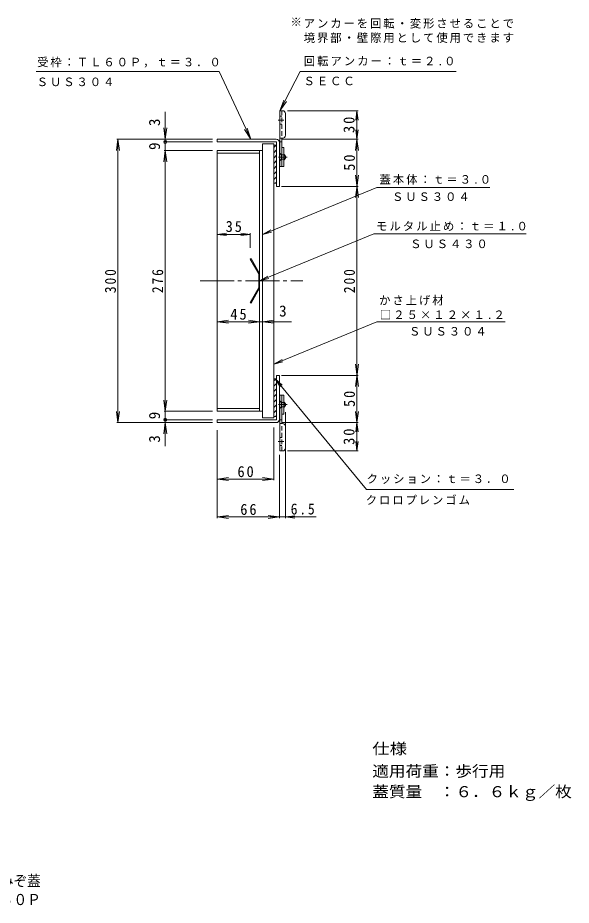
# Model space of a CAD drawing. Units: millimetres at full size, sheet at 1:4. Extents: x -686 to 713, y -547 to 392.
# Drawn here: x 127 to 713, y -547 to 392 of the extents above; entities that cross this region are included whole.
import ezdxf
from ezdxf.enums import TextEntityAlignment as Align

# ---------------------------------------------------------------- set-up
doc = ezdxf.new("R2010")
doc.units = ezdxf.units.MM
doc.header["$LTSCALE"] = 4
doc.header["$PDMODE"] = 32
doc.header["$PDSIZE"] = 3.2
doc.linetypes.add('CHAIN2', pattern=[12, 9, -1, 1, -1])
doc.linetypes.add('DASHED1', pattern=[1.8, 1.2, -0.6])
for name, color, linetype, lineweight in [('0-0_通り芯', 7, 'CHAIN2', 9), ('0-1_躯体', 2, 'Continuous', 9), ('0-2_仕上', 3, 'Continuous', 9), ('0-3_建具', 4, 'Continuous', 9), ('0-4_その他', 7, 'Continuous', 9), ('0-5_寸法', 7, 'Continuous', 9), ('0-6_ハッチ', 6, 'Continuous', 9), ('0-E', 7, 'Continuous', 9), ('0-F', 7, 'Continuous', 9)]:
    doc.layers.add(name, color=color, linetype=linetype, lineweight=lineweight)
doc.layers.add('F-5_F-5ﾚｲﾔ', color=2, linetype='Continuous')
doc.styles.add('ＭＳ ゴシック', font='')
doc.styles.get('ＭＳ ゴシック').set_extended_font_data('MS Gothic')

msp = doc.modelspace()

# ---------------------------------------------------------------- linework, layer by layer
at = {"layer": '0-0_通り芯'}
msp.add_line((320.518, 113.459), (429.128, 113.459), dxfattribs=at)
at = {"layer": '0-1_躯体'}
for p, q in [((405.076, 293.459), (405.076, 234.459)), ((407.876, 293.459), (405.076, 293.459)), ((410.876, 267.459), (410.876, 290.459)), ((407.876, 264.459), (405.076, 264.459)), ((407.076, 264.464), (407.076, 234.459)), ((404.576, 254.459), (405.076, 254.459)), ((404.576, 254.459), (404.576, 234.459)), ((407.076, 260.459), (405.076, 260.459)), ((405.076, 251.21), (405.076, 254.459)), ((407.076, 254.459), (409.076, 254.459)), ((407.076, 253.209), (407.076, 254.459)), ((409.076, 254.459), (409.076, 234.459)), ((404.876, 240.459), (404.876, 244.459)), ((405.076, 251.21), (405.076, 237.71)), ((409.576, 247.209), (409.076, 247.209)), ((411.076, 245.459), (409.576, 247.209)), ((409.576, 241.709), (409.576, 247.209)), ((411.076, 243.459), (411.076, 245.459)), ((405.076, 240.459), (404.876, 240.459)), ((405.076, 237.71), (405.076, 234.459)), ((407.076, 235.709), (407.076, 234.459)), ((409.576, 241.709), (409.076, 241.709)), ((409.576, 241.709), (411.076, 243.459)), ((404.576, 234.459), (409.076, 234.459)), ((405.076, 234.459), (407.076, 234.459)), ((404.576, -27.541), (404.576, -7.541)), ((404.576, -7.541), (409.076, -7.541)), ((405.076, -10.791), (405.076, -7.541)), ((405.076, -66.541), (405.076, -7.541)), ((405.076, -7.541), (407.076, -7.541)), ((407.076, -8.791), (407.076, -7.541)), ((407.076, -37.546), (407.076, -7.541)), ((409.076, -27.541), (409.076, -7.541)), ((404.876, -13.541), (404.876, -17.541)), ((405.076, -13.541), (404.876, -13.541)), ((404.876, -21.54), (404.876, -17.541)), ((405.076, -24.291), (405.076, -10.791)), ((409.576, -14.791), (409.076, -14.791)), ((409.576, -14.791), (409.576, -20.291)), ((404.576, -27.541), (405.076, -27.541)), ((405.076, -21.54), (404.876, -21.54)), ((405.076, -24.291), (405.076, -27.541)), ((407.076, -26.291), (407.076, -27.541)), ((407.076, -27.541), (409.076, -27.541)), ((407.076, -33.541), (405.076, -33.541)), ((407.876, -37.541), (405.076, -37.541)), ((410.876, -40.541), (410.876, -63.541)), ((407.876, -66.541), (405.076, -66.541))]:
    msp.add_line(p, q, dxfattribs=at)
at = {"layer": '0-1_躯体', "linetype": 'DASHED1'}
for p, q in [((407.076, 293.454), (407.076, 264.464)), ((407.076, 287.709), (405.076, 287.709)), ((407.076, 279.209), (405.076, 279.209)), ((406.876, 246.709), (405.076, 248.459)), ((406.876, 246.709), (407.076, 246.709)), ((406.876, 246.709), (406.876, 242.209)), ((409.076, 246.709), (407.076, 246.709)), ((406.876, 242.209), (405.076, 240.46)), ((406.876, 242.209), (407.076, 242.209)), ((409.076, 242.209), (407.076, 242.209)), ((406.876, -15.291), (405.076, -13.541)), ((409.076, -15.291), (407.076, -15.291)), ((406.876, -19.791), (405.076, -21.541)), ((406.876, -19.791), (407.076, -19.791)), ((409.076, -19.791), (407.076, -19.791)), ((407.076, -66.536), (407.076, -37.546)), ((407.076, -52.291), (405.076, -52.291)), ((407.076, -60.791), (405.076, -60.791))]:
    msp.add_line(p, q, dxfattribs=at)
at = {"layer": '0-1_躯体', "linetype": 'CHAIN2'}
for p, q in [((409.076, 283.459), (403.076, 283.459)), ((412.624, 244.459), (403.54, 244.459)), ((412.624, -17.541), (403.54, -17.541)), ((409.076, -56.541), (403.076, -56.541))]:
    msp.add_line(p, q, dxfattribs=at)
at = {"layer": '0-1_躯体'}
for points in [[(405.076, 248.459), (404.876, 248.459), (404.876, 244.459)], [(409.576, -14.791), (411.076, -16.541), (411.076, -18.54), (409.576, -20.291), (409.076, -20.291)]]:
    msp.add_lwpolyline(points, dxfattribs=at)
at = {"layer": '0-1_躯体', "linetype": 'DASHED1'}
msp.add_lwpolyline([(406.876, -19.791), (406.876, -15.291), (407.076, -15.291)], dxfattribs=at)
at = {"layer": '0-1_躯体'}
for centre, start, end in [((407.876, 290.459), 0, 90), ((407.876, 267.459), 270, 0), ((407.876, -40.541), 0, 90), ((407.876, -63.541), 270, 0)]:
    msp.add_arc(centre, 3, start, end, dxfattribs=at)
at = {"layer": '0-2_仕上'}
for p, q in [((386.576, 258.459), (386.576, -31.541)), ((386.576, 258.459), (398.576, 258.459)), ((398.576, 258.459), (398.576, -31.541)), ((338.576, 251.459), (386.576, 251.459)), ((338.576, -24.541), (338.576, 251.459)), ((338.576, 248.459), (383.576, 248.459)), ((383.576, -24.541), (383.576, 251.459)), ((338.576, -21.541), (383.576, -21.541)), ((338.576, -24.541), (386.576, -24.541)), ((386.576, -31.541), (398.576, -31.541))]:
    msp.add_line(p, q, dxfattribs=at)
at = {"layer": '0-3_建具'}
for p, q in [((338.576, 260.459), (338.576, 263.459)), ((401.076, 263.459), (338.576, 263.459)), ((401.076, 260.459), (338.576, 260.459)), ((401.576, 213.459), (401.576, 259.959)), ((404.576, 259.969), (404.576, 213.459)), ((401.576, 213.459), (404.576, 213.459)), ((373.576, 136.548), (374.442, 137.048)), ((382.576, 105.959), (373.576, 90.371)), ((383.576, 105.691), (374.442, 89.871)), ((373.576, 90.371), (374.442, 89.871)), ((401.576, 13.459), (404.576, 13.459)), ((401.576, 13.459), (401.576, -33.041)), ((404.576, -33.041), (404.576, 13.459)), ((338.576, -33.541), (338.576, -36.541)), ((401.076, -33.541), (338.576, -33.541)), ((401.076, -36.541), (338.576, -36.541))]:
    msp.add_line(p, q, dxfattribs=at)
for points in [[(382.576, 105.959), (382.576, 120.959), (373.576, 136.548)], [(383.576, 105.691), (383.576, 121.227), (374.442, 137.048)]]:
    msp.add_lwpolyline(points, dxfattribs=at)
for centre, radius, start, end in [((401.076, 259.959), 3.5, 0, 90), ((401.076, 259.959), 0.5, 0, 90), ((401.076, -33.041), 0.5, 270, 0), ((401.076, -33.041), 3.5, 270, 0)]:
    msp.add_arc(centre, radius, start, end, dxfattribs=at)
at = {"layer": '0-4_その他'}
for p, q in [((283.576, -61.407), (283.576, 292.286)), ((487.776, 293.459), (413.076, 293.459)), ((486.576, 293.459), (485.271, 283.545)), ((486.576, 263.459), (486.576, 293.459)), ((486.576, 293.459), (487.881, 283.545)), ((283.576, 263.459), (282.01, 275.357)), ((283.576, 263.459), (285.143, 275.357)), ((486.576, 263.459), (485.271, 273.374)), ((486.576, 263.459), (487.881, 273.374)), ((233.576, 263.459), (232.01, 251.562)), ((333.576, 263.459), (232.376, 263.459)), ((233.576, 263.459), (235.143, 251.562)), ((233.576, -36.541), (233.576, 263.459)), ((406.576, 263.459), (487.776, 263.459)), ((486.576, 263.459), (485.01, 251.562)), ((486.576, 213.459), (486.576, 263.459)), ((486.576, 263.459), (488.142, 251.562)), ((333.576, 260.459), (282.376, 260.459)), ((283.576, 251.459), (282.01, 239.562)), ((333.576, 251.459), (282.376, 251.459)), ((283.576, 251.459), (285.143, 239.562)), ((488.142, 225.357), (485.01, 201.562)), ((485.01, 225.357), (488.142, 201.562)), ((406.576, 213.459), (487.776, 213.459)), ((338.576, 162.64), (348.491, 163.945)), ((338.576, 162.64), (373.576, 162.64)), ((338.576, 162.64), (348.491, 161.334)), ((373.576, 162.64), (363.662, 163.945)), ((373.576, 162.64), (363.662, 161.334)), ((373.576, 163.84), (373.576, 148.548)), ((338.576, 70.223), (350.473, 71.79)), ((338.576, 70.223), (338.576, 69.023)), ((338.576, 70.223), (350.473, 68.657)), ((338.576, 70.223), (417.447, 70.223)), ((383.576, 70.223), (371.679, 71.79)), ((383.576, 70.223), (371.679, 68.657)), ((386.576, 70.223), (398.474, 71.79)), ((386.576, 70.223), (398.474, 68.657)), ((488.142, 25.357), (485.01, 1.562)), ((485.01, 25.357), (488.142, 1.562)), ((406.576, 13.459), (487.776, 13.459)), ((283.576, -24.541), (282.01, -12.643)), ((283.576, -24.541), (285.143, -12.643)), ((233.576, -36.541), (232.01, -24.643)), ((233.576, -36.541), (235.143, -24.643)), ((333.576, -24.541), (282.376, -24.541)), ((411.076, -137.541), (411.076, -25.541)), ((486.576, -36.541), (485.01, -24.643)), ((486.576, -36.541), (488.142, -24.643)), ((333.576, -36.541), (232.376, -36.541)), ((283.576, -36.541), (282.01, -48.438)), ((333.576, -33.541), (282.376, -33.541)), ((283.576, -36.541), (285.143, -48.438)), ((406.576, -36.541), (487.776, -36.541)), ((486.576, -36.541), (485.271, -46.455)), ((486.576, -66.541), (486.576, -36.541)), ((486.576, -36.541), (487.881, -46.455)), ((338.576, -44.541), (338.576, -137.541)), ((398.576, -41.541), (398.576, -97.541)), ((486.576, -66.541), (485.271, -56.626)), ((486.576, -66.541), (487.881, -56.626)), ((404.576, -70.577), (404.576, -137.541)), ((487.776, -66.541), (413.076, -66.541)), ((338.576, -96.341), (350.473, -94.774)), ((338.576, -96.341), (350.473, -97.907)), ((338.576, -96.341), (398.576, -96.341)), ((398.576, -96.341), (386.679, -94.774)), ((398.576, -96.341), (386.679, -97.907)), ((338.576, -136.341), (350.473, -134.775)), ((338.576, -136.341), (350.473, -137.907)), ((338.576, -136.341), (404.576, -136.341)), ((404.576, -136.341), (392.679, -134.775)), ((404.576, -136.341), (392.679, -137.907)), ((404.576, -136.341), (394.662, -135.036)), ((404.576, -136.341), (394.662, -137.646)), ((404.576, -136.341), (411.076, -136.341)), ((411.076, -136.341), (420.99, -135.036)), ((411.076, -136.341), (420.99, -137.646)), ((411.076, -136.341), (443.534, -136.341))]:
    msp.add_line(p, q, dxfattribs=at)
msp.add_lwpolyline([(486.576, -36.541), (486.576, 13.459), (486.576, 213.459)], dxfattribs=at)
for p in [(283.576, 260.459), (283.576, -33.541)]:
    msp.add_point(p, dxfattribs=at)
at = {"layer": '0-5_寸法'}
for p, q in [((340.671, 335.139), (374.111, 263.459)), ((374.111, 263.459), (367.661, 273.579)), ((374.111, 263.459), (370.5, 274.903)), ((507.538, 212.206), (386.576, 162.398)), ((507.538, 212.206), (627.293, 212.206)), ((504.538, 163.267), (383.576, 113.459)), ((386.576, 162.398), (395.247, 167.38)), ((386.576, 162.398), (396.241, 164.966)), ((504.538, 163.267), (665.569, 163.267)), ((383.576, 113.459), (392.247, 118.441)), ((383.576, 113.459), (393.241, 116.027)), ((507.538, 70.004), (398.576, 25.137)), ((507.538, 70.004), (643.488, 70.004)), ((398.576, 25.137), (407.247, 30.119)), ((398.576, 25.137), (408.241, 27.705))]:
    msp.add_line(p, q, dxfattribs=at)
at = {"layer": '0-6_ハッチ'}
for p, q in [((398.576, 254.644), (400.891, 256.959)), ((398.576, 256.959), (398.576, 216.959)), ((401.576, 256.959), (398.576, 256.959)), ((401.576, 216.959), (401.576, 256.959)), ((398.576, 248.987), (401.576, 251.987)), ((398.576, 243.33), (401.576, 246.33)), ((398.576, 237.673), (401.576, 240.673)), ((398.576, 232.017), (401.576, 235.017)), ((398.576, 226.36), (401.576, 229.36)), ((398.576, 220.703), (401.576, 223.703)), ((398.576, 216.959), (401.576, 216.959)), ((400.489, 216.959), (401.576, 218.046)), ((398.576, 7.644), (400.891, 9.959)), ((398.576, 1.987), (401.576, 4.987)), ((398.576, -3.67), (401.576, -0.67)), ((398.576, -9.327), (401.576, -6.327)), ((398.576, -14.983), (401.576, -11.983)), ((398.576, -20.64), (401.576, -17.64)), ((398.576, -26.297), (401.576, -23.297)), ((398.576, -30.041), (401.576, -30.041)), ((400.489, -30.041), (401.576, -28.954))]:
    msp.add_line(p, q, dxfattribs=at)
msp.add_lwpolyline([(401.576, -30.041), (401.576, 9.959), (398.576, 9.959), (398.576, -30.041)], dxfattribs=at)
at = {"layer": '0-E'}
for p, q in [((146.992, 335.139), (340.671, 335.139)), ((426.433, 335.139), (405.076, 293.459)), ((426.433, 335.139), (591.687, 335.139)), ((400.076, 9.959), (496.596, -107.237)), ((400.076, 9.959), (405.371, 1.476)), ((400.076, 9.959), (407.386, 3.136)), ((496.596, -107.237), (652.659, -107.237))]:
    msp.add_line(p, q, dxfattribs=at)
at = {"layer": '0-F'}
for q in [(409.108, 304.762), (411.895, 303.333)]:
    msp.add_line((405.076, 293.459), q, dxfattribs=at)

# ---------------------------------------------------------------- texts
at = {"layer": '0-4_その他', "color": 2, "style": 'ＭＳ ゴシック'}
for s, p in [('3', (281.576, 277.243)), ('9', (281.576, 251.959)), ('9', (281.576, -33.041)), ('3', (281.576, -57.802))]:
    msp.add_text(s, height=11.73, rotation=90, dxfattribs=at).set_placement(p, align=Align.BOTTOM_LEFT)
msp.add_text('3', height=11.73, dxfattribs=at).set_placement((404.139, 72.223), align=Align.BOTTOM_LEFT)
for s, width, p in [('仕様', 1.15, (502.827, -390.958)), ('適用荷重：歩行用', 1.1, (502.827, -414.725)), ('蓋質量\u3000：６．６ｋｇ／枚', 1.1, (502.827, -436.431))]:
    msp.add_text(s, height=11.73, dxfattribs=dict(at, width=width)).set_placement(p, align=Align.BOTTOM_LEFT)
at = {"layer": '0-4_その他', "color": 2, "char_height": 11.73, "attachment_point": 7, "rotation": 90, "style": 'ＭＳ ゴシック'}
for s, insert in [('\\T1.27;\\W0.95;30', (484.176, 269.959)), ('\\T1.27;\\W0.95;50', (484.576, 229.959)), ('\\T1.27;\\W0.9;300', (231.576, 100.459)), ('\\T1.27;\\W0.9;276', (281.576, 100.459)), ('\\T1.27;\\W0.9;200', (484.576, 100.459)), ('\\T1.27;\\W0.95;50', (484.576, -20.041)), ('\\T1.27;\\W0.95;30', (484.176, -60.041))]:
    msp.add_mtext(s, dxfattribs=dict(at, insert=insert))
at = {"layer": '0-4_その他', "color": 2, "char_height": 11.73, "attachment_point": 7, "style": 'ＭＳ ゴシック'}
for s, insert in [('\\T1.27;\\W0.95;35', (347.576, 165.04)), ('\\T1.27;\\W0.95;45', (352.576, 72.223)), ('\\T1.27;\\W0.95;60', (360.076, -94.341)), ('\\T1.27;\\W0.95;66', (363.076, -134.341)), ('\\T1.27;\\W0.9;6.5', (416.448, -133.941))]:
    msp.add_mtext(s, dxfattribs=dict(at, insert=insert))
at = {"layer": '0-5_寸法', "style": 'ＭＳ ゴシック'}
msp.add_text('※', height=8.798, dxfattribs=at).set_placement((416.233, 380.363), align=Align.BOTTOM_LEFT)
at = {"layer": '0-5_寸法', "char_height": 8.798, "attachment_point": 7, "style": 'ＭＳ ゴシック'}
for s, insert in [('\\T1.17;アンカーを回転・変形させることで', (430.233, 380.363)), ('\\T1.17;境界部・壁際用として使用できます', (430.233, 365.183)), ('\\T1.18;蓋本体：ｔ＝３.０', (510.432, 215.335)), ('\\T1.17;ＳＵＳ３０４', (523.742, 197.878)), ('\\T1.18;モルタル止め：ｔ＝１.０', (506.859, 166.348)), ('\\T1.17;ＳＵＳ４３０', (542.909, 147.969)), ('\\T1.17;かさ上げ材', (510.102, 87.422)), ('\\T1.18;□２５×１２×１.２', (510.863, 72.835)), ('\\T1.17;ＳＵＳ３０４', (541.716, 55.409))]:
    msp.add_mtext(s, dxfattribs=dict(at, insert=insert))
at = {"layer": '0-E', "char_height": 8.798, "attachment_point": 7, "style": 'ＭＳ ゴシック'}
for s, insert in [('\\T1.17;受枠：ＴＬ６０Ｐ，ｔ＝３．０', (147.919, 339.174)), ('\\T1.18;回転アンカー：ｔ＝２.０', (430.233, 340.588)), ('\\T1.17;ＳＥＣＣ', (430.041, 320.32)), ('\\T1.17;ＳＵＳ３０４', (147.531, 319.389)), ('\\T1.17;クッション：ｔ＝３．０', (496.875, -101.415)), ('\\T1.17;クロロプレンゴム', (495.894, -123.492))]:
    msp.add_mtext(s, dxfattribs=dict(at, insert=insert))
at = {"layer": 'F-5_F-5ﾚｲﾔ', "style": 'ＭＳ ゴシック', "width": 0.9}
for s, p in [('タイル用\u3000充填深さ３５ｍｍ\u3000ステンレス製\u3000側溝用\u3000カラー舗装用みぞ蓋', (-337.779, -530.846)), ('\u3000\u3000\u3000\u3000\u3000\u3000\u3000\u3000\u3000\u3000\u3000\u3000\u3000\u3000\u3000\u3000\u3000\u3000ＳＵＭ－Ｍ－３０６０＋ＴＬ６０Ｐ', (-337.779, -550.559))]:
    msp.add_text(s, height=11.73, dxfattribs=at).set_placement(p, align=Align.BOTTOM_LEFT)

doc.saveas('drawing.dxf')
